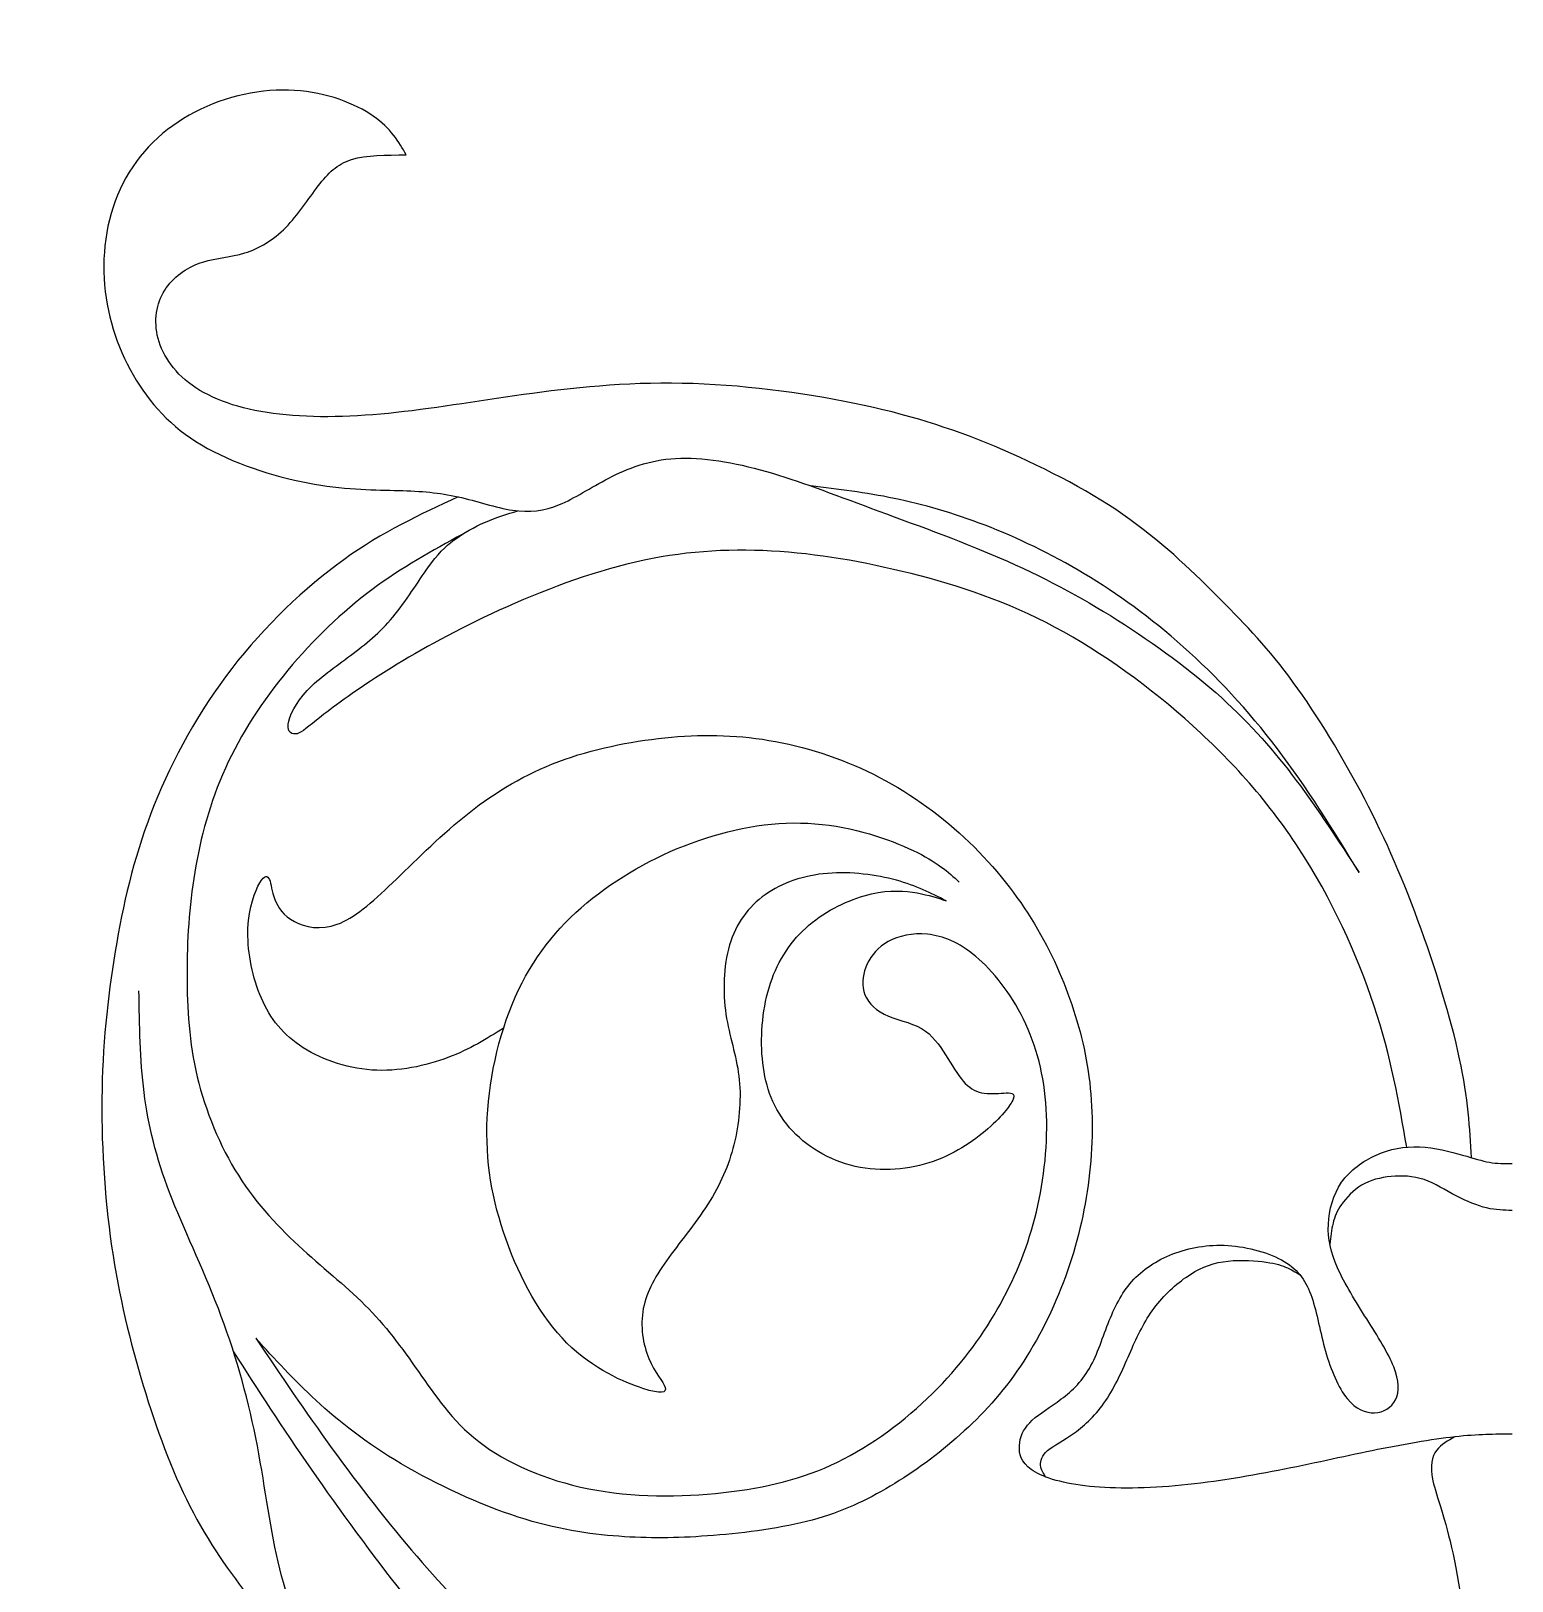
# Model space of a CAD drawing. Extents: x -102 to 99, y -11 to 187.
# Drawn here: x -36.12 to -9.33, y 94.29 to 122.32 of the extents above; entities that cross this region are included whole.
import ezdxf

# ---------------------------------------------------------------- set-up
doc = ezdxf.new("R2010")
doc.units = 0
doc.header["$MEASUREMENT"] = 0
doc.layers.add('LAYER_1', color=7, linetype='CONTINUOUS')

msp = doc.modelspace()

# ---------------------------------------------------------------- linework, layer by layer
at = {"layer": 'LAYER_1'}
for points, knots in [([(-45.3895, 115.8503), (-44.9275, 116.1643), (-44.5117, 116.5525), (-44.2259, 117.0466), (-44.2259, 117.0466), (-43.8451, 117.7048), (-43.6945, 118.5511), (-43.8121, 119.4396), (-43.8121, 119.4396), (-43.9297, 120.3283), (-44.3152, 121.2591), (-44.7665, 122.0254), (-44.7665, 122.0254), (-45.2178, 122.7918), (-45.7351, 123.3936), (-46.4026, 124.0846), (-46.4026, 124.0846), (-47.0702, 124.7757), (-47.8883, 125.5562), (-48.5887, 126.4025), (-48.5887, 126.4025), (-49.2893, 127.2487), (-49.8722, 128.1608), (-50.3189, 128.9506), (-50.3189, 128.9506), (-50.7656, 129.7405), (-51.0758, 130.4081), (-51.325, 131.0334), (-51.325, 131.0334), (-51.5742, 131.6587), (-51.7623, 132.2417), (-51.9503, 132.8247), (-51.9503, 132.8247), (-51.1605, 132.8434), (-50.3706, 132.8623), (-49.7312, 132.8905), (-49.7312, 132.8905), (-49.0918, 132.9187), (-48.6028, 132.9563), (-48.0293, 132.8952), (-48.0293, 132.8952), (-47.4557, 132.834), (-46.7974, 132.6742), (-46.2239, 132.4391), (-46.2239, 132.4391), (-45.6503, 132.2041), (-45.1614, 131.8938), (-44.7618, 131.5552), (-44.7618, 131.5552), (-44.3621, 131.2168), (-44.0519, 130.85), (-43.8167, 130.615), (-43.8167, 130.615), (-43.5817, 130.3799), (-43.4219, 130.2764), (-43.2949, 130.2812), (-43.2949, 130.2812), (-43.168, 130.2858), (-43.074, 130.3987), (-43.0786, 130.5915), (-43.0786, 130.5915), (-43.0833, 130.7842), (-43.1868, 131.0569), (-43.483, 131.433), (-43.483, 131.433), (-43.7791, 131.8091), (-44.2681, 132.2887), (-44.8511, 132.7118), (-44.8511, 132.7118), (-45.434, 133.1349), (-46.1111, 133.5017), (-46.962, 133.8307), (-46.962, 133.8307), (-47.813, 134.1599), (-48.8379, 134.4513), (-49.8628, 134.9497), (-49.8628, 134.9497), (-50.8878, 135.448), (-51.9127, 136.1533), (-52.7448, 136.9807), (-52.7448, 136.9807), (-53.577, 137.8081), (-54.2164, 138.7579), (-54.7523, 139.7733), (-54.7523, 139.7733), (-55.2883, 140.7888), (-55.7208, 141.8702), (-56.0358, 143.0502), (-56.0358, 143.0502), (-56.3508, 144.2303), (-56.5483, 145.5091), (-56.7458, 146.4682), (-56.7458, 146.4682), (-56.9432, 147.4273), (-57.1407, 148.0667), (-57.324, 148.5603), (-57.324, 148.5603), (-57.5074, 149.054), (-57.6767, 149.4019), (-57.8458, 149.7498), (-57.8458, 149.7498), (-57.0372, 149.6276), (-56.2285, 149.5054), (-55.4623, 149.2702), (-55.4623, 149.2702), (-54.6959, 149.0352), (-53.9719, 148.6873), (-53.3466, 148.2359), (-53.3466, 148.2359), (-52.7213, 147.7846), (-52.1947, 147.2298), (-51.8327, 146.7644), (-51.8327, 146.7644), (-51.4707, 146.299), (-51.2733, 145.9228), (-51.0711, 145.6549), (-51.0711, 145.6549), (-50.869, 145.3869), (-50.662, 145.227), (-50.4881, 145.2317), (-50.4881, 145.2317), (-50.3142, 145.2364), (-50.1731, 145.4057), (-50.159, 145.6407), (-50.159, 145.6407), (-50.1449, 145.8758), (-50.2578, 146.1767), (-50.5304, 146.6045), (-50.5304, 146.6045), (-50.8031, 147.0323), (-51.2357, 147.5872), (-51.7951, 148.2924), (-51.7951, 148.2924), (-52.3546, 148.9976), (-53.0411, 149.8533), (-53.6898, 150.7982), (-53.6898, 150.7982), (-54.3386, 151.7432), (-54.9498, 152.7776), (-55.3588, 153.6708), (-55.3588, 153.6708), (-55.7678, 154.5641), (-55.9747, 155.3163), (-56.1017, 156.2331), (-56.1017, 156.2331), (-56.2285, 157.1499), (-56.2756, 158.2312), (-56.1769, 159.2232), (-56.1769, 159.2232), (-56.0782, 160.2152), (-55.8336, 161.1179), (-55.3964, 161.9735), (-55.3964, 161.9735), (-54.9592, 162.8292), (-54.3291, 163.6379), (-53.7932, 164.2585), (-53.7932, 164.2585), (-53.2573, 164.879), (-52.8153, 165.3116), (-52.3734, 165.7441), (-52.3734, 165.7441), (-52.1383, 165.5279), (-51.9033, 165.3116), (-51.6823, 164.9684), (-51.6823, 164.9684), (-51.4614, 164.6252), (-51.2544, 164.155), (-51.1181, 163.7319), (-51.1181, 163.7319), (-50.9818, 163.3088), (-50.9159, 162.9326), (-50.9065, 162.5001), (-50.9065, 162.5001), (-50.8971, 162.0676), (-50.9441, 161.5787), (-50.9301, 161.1884), (-50.9301, 161.1884), (-50.9159, 160.7982), (-50.8407, 160.5067), (-50.7326, 160.375), (-50.7326, 160.375), (-50.6245, 160.2434), (-50.4834, 160.2717), (-50.3519, 160.4832), (-50.3519, 160.4832), (-50.2201, 160.6948), (-50.0979, 161.0897), (-50.0086, 161.5834), (-50.0086, 161.5834), (-49.9193, 162.077), (-49.8628, 162.6694), (-49.5149, 163.4639), (-49.5149, 163.4639), (-49.167, 164.2585), (-48.5276, 165.2552), (-47.8318, 166.0357), (-47.8318, 166.0357), (-47.136, 166.816), (-46.3837, 167.3802), (-45.5093, 167.8362), (-45.5093, 167.8362), (-44.6348, 168.2923), (-43.6381, 168.6402), (-42.5145, 168.7436), (-42.5145, 168.7436), (-41.3909, 168.8471), (-40.1402, 168.706), (-38.9696, 168.4334), (-38.9696, 168.4334), (-37.7989, 168.1607), (-36.7082, 167.7563), (-35.7632, 167.1875), (-35.7632, 167.1875), (-34.8182, 166.6186), (-34.019, 165.8851), (-33.3655, 165.1424), (-33.3655, 165.1424), (-32.7119, 164.3995), (-32.2042, 163.6473), (-31.7811, 162.6835), (-31.7811, 162.6835), (-31.358, 161.7197), (-31.0194, 160.5443), (-30.8643, 159.3784), (-30.8643, 159.3784), (-30.7091, 158.2125), (-30.7374, 157.0559), (-30.9113, 156.0169), (-30.9113, 156.0169), (-31.0852, 154.9778), (-31.405, 154.0563), (-31.8375, 153.2571), (-31.8375, 153.2571), (-32.27, 152.4579), (-32.8155, 151.7808), (-33.4313, 151.1979), (-33.4313, 151.1979), (-34.0472, 150.6149), (-34.7336, 150.1259), (-35.4858, 149.7357), (-35.4858, 149.7357), (-36.2381, 149.3455), (-37.0562, 149.054), (-37.9917, 148.9177), (-37.9917, 148.9177), (-38.9273, 148.7814), (-39.9804, 148.8001), (-40.9301, 148.9647), (-40.9301, 148.9647), (-41.8798, 149.1293), (-42.7261, 149.4395), (-43.5112, 149.8861), (-43.5112, 149.8861), (-44.2963, 150.3328), (-45.0203, 150.9158), (-45.5986, 151.5646), (-45.5986, 151.5646), (-46.1769, 152.2133), (-46.6094, 152.9281), (-46.9526, 153.6897), (-46.9526, 153.6897), (-47.2958, 154.4513), (-47.5497, 155.2599), (-47.6485, 156.0968), (-47.6485, 156.0968), (-47.7472, 156.9336), (-47.6908, 157.7987), (-47.6344, 158.6638)], [0, 0, 0, 0, 0.0147059, 0.0147059, 0.0147059, 0.0147059, 0.0294118, 0.0294118, 0.0294118, 0.0294118, 0.0441176, 0.0441176, 0.0441176, 0.0441176, 0.0588235, 0.0588235, 0.0588235, 0.0588235, 0.0735294, 0.0735294, 0.0735294, 0.0735294, 0.0882353, 0.0882353, 0.0882353, 0.0882353, 0.1029412, 0.1029412, 0.1029412, 0.1029412, 0.1176471, 0.1176471, 0.1176471, 0.1176471, 0.1323529, 0.1323529, 0.1323529, 0.1323529, 0.1470588, 0.1470588, 0.1470588, 0.1470588, 0.1617647, 0.1617647, 0.1617647, 0.1617647, 0.1764706, 0.1764706, 0.1764706, 0.1764706, 0.1911765, 0.1911765, 0.1911765, 0.1911765, 0.2058824, 0.2058824, 0.2058824, 0.2058824, 0.2205882, 0.2205882, 0.2205882, 0.2205882, 0.2352941, 0.2352941, 0.2352941, 0.2352941, 0.25, 0.25, 0.25, 0.25, 0.2647059, 0.2647059, 0.2647059, 0.2647059, 0.2794118, 0.2794118, 0.2794118, 0.2794118, 0.2941176, 0.2941176, 0.2941176, 0.2941176, 0.3088235, 0.3088235, 0.3088235, 0.3088235, 0.3235294, 0.3235294, 0.3235294, 0.3235294, 0.3382353, 0.3382353, 0.3382353, 0.3382353, 0.3529412, 0.3529412, 0.3529412, 0.3529412, 0.3676471, 0.3676471, 0.3676471, 0.3676471, 0.3823529, 0.3823529, 0.3823529, 0.3823529, 0.3970588, 0.3970588, 0.3970588, 0.3970588, 0.4117647, 0.4117647, 0.4117647, 0.4117647, 0.4264706, 0.4264706, 0.4264706, 0.4264706, 0.4411765, 0.4411765, 0.4411765, 0.4411765, 0.4558824, 0.4558824, 0.4558824, 0.4558824, 0.4705882, 0.4705882, 0.4705882, 0.4705882, 0.4852941, 0.4852941, 0.4852941, 0.4852941, 0.5, 0.5, 0.5, 0.5, 0.5147059, 0.5147059, 0.5147059, 0.5147059, 0.5294118, 0.5294118, 0.5294118, 0.5294118, 0.5441176, 0.5441176, 0.5441176, 0.5441176, 0.5588235, 0.5588235, 0.5588235, 0.5588235, 0.5735294, 0.5735294, 0.5735294, 0.5735294, 0.5882353, 0.5882353, 0.5882353, 0.5882353, 0.6029412, 0.6029412, 0.6029412, 0.6029412, 0.6176471, 0.6176471, 0.6176471, 0.6176471, 0.6323529, 0.6323529, 0.6323529, 0.6323529, 0.6470588, 0.6470588, 0.6470588, 0.6470588, 0.6617647, 0.6617647, 0.6617647, 0.6617647, 0.6764706, 0.6764706, 0.6764706, 0.6764706, 0.6911765, 0.6911765, 0.6911765, 0.6911765, 0.7058824, 0.7058824, 0.7058824, 0.7058824, 0.7205882, 0.7205882, 0.7205882, 0.7205882, 0.7352941, 0.7352941, 0.7352941, 0.7352941, 0.75, 0.75, 0.75, 0.75, 0.7647059, 0.7647059, 0.7647059, 0.7647059, 0.7794118, 0.7794118, 0.7794118, 0.7794118, 0.7941176, 0.7941176, 0.7941176, 0.7941176, 0.8088235, 0.8088235, 0.8088235, 0.8088235, 0.8235294, 0.8235294, 0.8235294, 0.8235294, 0.8382353, 0.8382353, 0.8382353, 0.8382353, 0.8529412, 0.8529412, 0.8529412, 0.8529412, 0.8676471, 0.8676471, 0.8676471, 0.8676471, 0.8823529, 0.8823529, 0.8823529, 0.8823529, 0.8970588, 0.8970588, 0.8970588, 0.8970588, 0.9117647, 0.9117647, 0.9117647, 0.9117647, 0.9264706, 0.9264706, 0.9264706, 0.9264706, 0.9411765, 0.9411765, 0.9411765, 0.9411765, 0.9558824, 0.9558824, 0.9558824, 0.9558824, 0.9705882, 0.9705882, 0.9705882, 0.9705882, 1, 1, 1, 1]), ([(-10.0646, 101.9452), (-10.092, 102.4744), (-10.1195, 103.0037), (-10.2766, 103.7337), (-10.2766, 103.7337), (-10.4337, 104.4638), (-10.7204, 105.3946), (-11.0307, 106.2361), (-11.0307, 106.2361), (-11.341, 107.0777), (-11.6748, 107.83), (-12.072, 108.5774), (-12.072, 108.5774), (-12.4694, 109.325), (-12.9301, 110.0679), (-13.3673, 110.6508), (-13.3673, 110.6508), (-13.8046, 111.2338), (-14.2183, 111.657), (-14.6885, 112.1247), (-14.6885, 112.1247), (-15.1586, 112.5925), (-15.6852, 113.1051), (-16.3669, 113.5752), (-16.3669, 113.5752), (-17.0485, 114.0453), (-17.8855, 114.4731), (-18.6917, 114.8093), (-18.6917, 114.8093), (-19.498, 115.1454), (-20.2738, 115.39), (-21.2235, 115.585), (-21.2235, 115.585), (-22.1732, 115.7802), (-23.2968, 115.9259), (-24.3358, 115.947), (-24.3358, 115.947), (-25.3749, 115.9682), (-26.3293, 115.8648), (-27.2085, 115.7426), (-27.2085, 115.7426), (-28.0876, 115.6203), (-28.8916, 115.4792), (-29.6509, 115.4041), (-29.6509, 115.4041), (-30.4101, 115.3288), (-31.1248, 115.3194), (-31.7336, 115.4017), (-31.7336, 115.4017), (-32.3425, 115.484), (-32.8455, 115.6579), (-33.2005, 115.9118), (-33.2005, 115.9118), (-33.5554, 116.1657), (-33.7623, 116.4995), (-33.8305, 116.8192), (-33.8305, 116.8192), (-33.8986, 117.1388), (-33.8281, 117.4445), (-33.6683, 117.6748), (-33.6683, 117.6748), (-33.5084, 117.9052), (-33.2592, 118.0603), (-33.0077, 118.1402), (-33.0077, 118.1402), (-32.7562, 118.2201), (-32.5023, 118.2249), (-32.2461, 118.3048), (-32.2461, 118.3048), (-31.9898, 118.3848), (-31.7312, 118.5399), (-31.5079, 118.7656), (-31.5079, 118.7656), (-31.2847, 118.9913), (-31.0965, 119.2875), (-30.9203, 119.5177), (-30.9203, 119.5177), (-30.744, 119.7481), (-30.5794, 119.9128), (-30.3161, 119.9951), (-30.3161, 119.9951), (-30.0529, 120.0773), (-29.6908, 120.0773), (-29.3288, 120.0773), (-29.3288, 120.0773), (-29.4652, 120.3171), (-29.6015, 120.5569), (-29.9259, 120.7802), (-29.9259, 120.7802), (-30.2502, 121.0034), (-30.7628, 121.2104), (-31.3481, 121.2456), (-31.3481, 121.2456), (-31.9334, 121.2809), (-32.5916, 121.1445), (-33.151, 120.853), (-33.151, 120.853), (-33.7106, 120.5615), (-34.1713, 120.1149), (-34.4534, 119.5625), (-34.4534, 119.5625), (-34.7355, 119.0101), (-34.8389, 118.3519), (-34.7849, 117.7265), (-34.7849, 117.7265), (-34.7308, 117.1013), (-34.5192, 116.5088), (-34.2113, 116.0058), (-34.2113, 116.0058), (-33.9033, 115.5028), (-33.499, 115.089), (-32.9254, 114.7717), (-32.9254, 114.7717), (-32.3519, 114.4544), (-31.609, 114.2333), (-30.9908, 114.1252), (-30.9908, 114.1252), (-30.3725, 114.0172), (-29.8789, 114.0218), (-29.4675, 114.0101), (-29.4675, 114.0101), (-29.0561, 113.9983), (-28.727, 113.9701), (-28.3908, 113.8949), (-28.3908, 113.8949), (-28.0547, 113.8196), (-27.7115, 113.6974), (-27.4059, 113.6528), (-27.4059, 113.6528), (-27.1003, 113.608), (-26.8323, 113.6411), (-26.5573, 113.7538), (-26.5573, 113.7538), (-26.2823, 113.8667), (-26.0002, 114.0594), (-25.664, 114.2333), (-25.664, 114.2333), (-25.3279, 114.4073), (-24.9376, 114.5625), (-24.4557, 114.5907), (-24.4557, 114.5907), (-23.9738, 114.6189), (-23.4002, 114.5202), (-22.8149, 114.3533), (-22.8149, 114.3533), (-22.2296, 114.1864), (-21.6325, 113.9513), (-20.9155, 113.6856), (-20.9155, 113.6856), (-20.1986, 113.42), (-19.3617, 113.1238), (-18.5977, 112.7923), (-18.5977, 112.7923), (-17.8337, 112.4609), (-17.1426, 112.0942), (-16.4657, 111.6663), (-16.4657, 111.6663), (-15.7886, 111.2385), (-15.1257, 110.7496), (-14.585, 110.2629), (-14.585, 110.2629), (-14.0444, 109.7764), (-13.6259, 109.2922), (-13.2311, 108.7656), (-13.2311, 108.7656), (-12.8361, 108.2391), (-12.4647, 107.6701), (-12.0933, 107.1013), (-12.0933, 107.1013), (-12.5681, 107.8723), (-13.043, 108.6433), (-13.5719, 109.3391), (-13.5719, 109.3391), (-14.1008, 110.0349), (-14.6838, 110.6556), (-15.2738, 111.1822), (-15.2738, 111.1822), (-15.8638, 111.7087), (-16.4609, 112.1413), (-17.065, 112.5032), (-17.065, 112.5032), (-17.6692, 112.8653), (-18.2804, 113.1567), (-18.8587, 113.38), (-18.8587, 113.38), (-19.437, 113.6034), (-19.9823, 113.7585), (-20.5029, 113.8659), (-20.5029, 113.8659), (-21.0235, 113.9733), (-21.5194, 114.0329), (-22.0153, 114.0926)], [0, 0, 0, 0, 0.0204082, 0.0204082, 0.0204082, 0.0204082, 0.0408163, 0.0408163, 0.0408163, 0.0408163, 0.0612245, 0.0612245, 0.0612245, 0.0612245, 0.0816327, 0.0816327, 0.0816327, 0.0816327, 0.1020408, 0.1020408, 0.1020408, 0.1020408, 0.122449, 0.122449, 0.122449, 0.122449, 0.1428571, 0.1428571, 0.1428571, 0.1428571, 0.1632653, 0.1632653, 0.1632653, 0.1632653, 0.1836735, 0.1836735, 0.1836735, 0.1836735, 0.2040816, 0.2040816, 0.2040816, 0.2040816, 0.2244898, 0.2244898, 0.2244898, 0.2244898, 0.244898, 0.244898, 0.244898, 0.244898, 0.2653061, 0.2653061, 0.2653061, 0.2653061, 0.2857143, 0.2857143, 0.2857143, 0.2857143, 0.3061224, 0.3061224, 0.3061224, 0.3061224, 0.3265306, 0.3265306, 0.3265306, 0.3265306, 0.3469388, 0.3469388, 0.3469388, 0.3469388, 0.3673469, 0.3673469, 0.3673469, 0.3673469, 0.3877551, 0.3877551, 0.3877551, 0.3877551, 0.4081633, 0.4081633, 0.4081633, 0.4081633, 0.4285714, 0.4285714, 0.4285714, 0.4285714, 0.4489796, 0.4489796, 0.4489796, 0.4489796, 0.4693878, 0.4693878, 0.4693878, 0.4693878, 0.4897959, 0.4897959, 0.4897959, 0.4897959, 0.5102041, 0.5102041, 0.5102041, 0.5102041, 0.5306122, 0.5306122, 0.5306122, 0.5306122, 0.5510204, 0.5510204, 0.5510204, 0.5510204, 0.5714286, 0.5714286, 0.5714286, 0.5714286, 0.5918367, 0.5918367, 0.5918367, 0.5918367, 0.6122449, 0.6122449, 0.6122449, 0.6122449, 0.6326531, 0.6326531, 0.6326531, 0.6326531, 0.6530612, 0.6530612, 0.6530612, 0.6530612, 0.6734694, 0.6734694, 0.6734694, 0.6734694, 0.6938776, 0.6938776, 0.6938776, 0.6938776, 0.7142857, 0.7142857, 0.7142857, 0.7142857, 0.7346939, 0.7346939, 0.7346939, 0.7346939, 0.755102, 0.755102, 0.755102, 0.755102, 0.7755102, 0.7755102, 0.7755102, 0.7755102, 0.7959184, 0.7959184, 0.7959184, 0.7959184, 0.8163265, 0.8163265, 0.8163265, 0.8163265, 0.8367347, 0.8367347, 0.8367347, 0.8367347, 0.8571429, 0.8571429, 0.8571429, 0.8571429, 0.877551, 0.877551, 0.877551, 0.877551, 0.8979592, 0.8979592, 0.8979592, 0.8979592, 0.9183673, 0.9183673, 0.9183673, 0.9183673, 0.9387755, 0.9387755, 0.9387755, 0.9387755, 0.9591837, 0.9591837, 0.9591837, 0.9591837, 1, 1, 1, 1]), ([(-28.3908, 113.8949), (-29.0738, 113.578), (-29.7568, 113.261), (-30.4602, 112.7569), (-30.4602, 112.7569), (-31.1638, 112.2529), (-31.8878, 111.5617), (-32.4849, 110.7884), (-32.4849, 110.7884), (-33.0819, 110.015), (-33.5521, 109.1593), (-33.8859, 108.3248), (-33.8859, 108.3248), (-34.2197, 107.4903), (-34.4172, 106.6769), (-34.5652, 105.833), (-34.5652, 105.833), (-34.7133, 104.9892), (-34.8121, 104.1147), (-34.8309, 103.1815), (-34.8309, 103.1815), (-34.8497, 102.2482), (-34.7886, 101.2562), (-34.6569, 100.3465), (-34.6569, 100.3465), (-34.5253, 99.4367), (-34.3231, 98.6093), (-34.0857, 97.8241), (-34.0857, 97.8241), (-33.8483, 97.039), (-33.5756, 96.2961), (-33.2418, 95.6426), (-33.2418, 95.6426), (-32.908, 94.9891), (-32.5131, 94.4249), (-32.1322, 93.9571), (-32.1322, 93.9571), (-31.7514, 93.4893), (-31.3847, 93.1179), (-31.018, 92.7465), (-31.018, 92.7465), (-31.2531, 93.3483), (-31.4881, 93.9501), (-31.648, 94.6365), (-31.648, 94.6365), (-31.8078, 95.3229), (-31.8925, 96.094), (-32.05, 96.8791), (-32.05, 96.8791), (-32.2075, 97.6642), (-32.4378, 98.4635), (-32.727, 99.2157), (-32.727, 99.2157), (-33.0161, 99.968), (-33.364, 100.6732), (-33.6085, 101.3126), (-33.6085, 101.3126), (-33.853, 101.952), (-33.9941, 102.5256), (-34.0692, 103.1226), (-34.0692, 103.1226), (-34.1445, 103.7197), (-34.1539, 104.3403), (-34.1632, 104.9609)], [0, 0, 0, 0, 0.0588235, 0.0588235, 0.0588235, 0.0588235, 0.1176471, 0.1176471, 0.1176471, 0.1176471, 0.1764706, 0.1764706, 0.1764706, 0.1764706, 0.2352941, 0.2352941, 0.2352941, 0.2352941, 0.2941176, 0.2941176, 0.2941176, 0.2941176, 0.3529412, 0.3529412, 0.3529412, 0.3529412, 0.4117647, 0.4117647, 0.4117647, 0.4117647, 0.4705882, 0.4705882, 0.4705882, 0.4705882, 0.5294118, 0.5294118, 0.5294118, 0.5294118, 0.5882353, 0.5882353, 0.5882353, 0.5882353, 0.6470588, 0.6470588, 0.6470588, 0.6470588, 0.7058824, 0.7058824, 0.7058824, 0.7058824, 0.7647059, 0.7647059, 0.7647059, 0.7647059, 0.8235294, 0.8235294, 0.8235294, 0.8235294, 0.8823529, 0.8823529, 0.8823529, 0.8823529, 1, 1, 1, 1]), ([(-11.2328, 102.1351), (-11.3739, 102.949), (-11.515, 103.7628), (-11.8206, 104.6845), (-11.8206, 104.6845), (-12.1262, 105.6062), (-12.5964, 106.6358), (-13.1817, 107.5337), (-13.1817, 107.5337), (-13.767, 108.4317), (-14.4675, 109.1981), (-15.248, 109.8845), (-15.248, 109.8845), (-16.0284, 110.5708), (-16.8888, 111.1774), (-17.7561, 111.6193), (-17.7561, 111.6193), (-18.6236, 112.0612), (-19.4981, 112.3386), (-20.3561, 112.5455), (-20.3561, 112.5455), (-21.2141, 112.7523), (-22.0557, 112.8887), (-22.8783, 112.9217), (-22.8783, 112.9217), (-23.7011, 112.9546), (-24.5051, 112.884), (-25.3395, 112.6772), (-25.3395, 112.6772), (-26.1741, 112.4703), (-27.0392, 112.1271), (-27.789, 111.7768), (-27.789, 111.7768), (-28.5389, 111.4265), (-29.1737, 111.0692), (-29.6932, 110.7425), (-29.6932, 110.7425), (-30.2127, 110.4158), (-30.617, 110.1196), (-30.8661, 109.9245), (-30.8661, 109.9245), (-31.1153, 109.7293), (-31.2094, 109.6353), (-31.3011, 109.6118), (-31.3011, 109.6118), (-31.3927, 109.5883), (-31.482, 109.6353), (-31.4656, 109.781), (-31.4656, 109.781), (-31.4492, 109.9268), (-31.3269, 110.1713), (-31.1177, 110.3946), (-31.1177, 110.3946), (-30.9085, 110.6179), (-30.6122, 110.8201), (-30.3373, 111.0246), (-30.3373, 111.0246), (-30.0622, 111.2291), (-29.8083, 111.436), (-29.5709, 111.7204), (-29.5709, 111.7204), (-29.3335, 112.0048), (-29.1124, 112.3669), (-28.9362, 112.6137), (-28.9362, 112.6137), (-28.76, 112.8605), (-28.6283, 112.9921), (-28.462, 113.115), (-28.462, 113.115), (-28.2956, 113.2379), (-28.0946, 113.3519), (-27.8965, 113.438), (-27.8965, 113.438), (-27.6984, 113.5242), (-27.5031, 113.5826), (-27.3078, 113.641)], [0, 0, 0, 0, 0.05, 0.05, 0.05, 0.05, 0.1, 0.1, 0.1, 0.1, 0.15, 0.15, 0.15, 0.15, 0.2, 0.2, 0.2, 0.2, 0.25, 0.25, 0.25, 0.25, 0.3, 0.3, 0.3, 0.3, 0.35, 0.35, 0.35, 0.35, 0.4, 0.4, 0.4, 0.4, 0.45, 0.45, 0.45, 0.45, 0.5, 0.5, 0.5, 0.5, 0.55, 0.55, 0.55, 0.55, 0.6, 0.6, 0.6, 0.6, 0.65, 0.65, 0.65, 0.65, 0.7, 0.7, 0.7, 0.7, 0.75, 0.75, 0.75, 0.75, 0.8, 0.8, 0.8, 0.8, 0.85, 0.85, 0.85, 0.85, 0.9, 0.9, 0.9, 0.9, 1, 1, 1, 1]), ([(-28.3075, 113.2204), (-28.8585, 112.919), (-29.4095, 112.6176), (-29.9483, 112.2153), (-29.9483, 112.2153), (-30.4871, 111.8132), (-31.0136, 111.31), (-31.472, 110.7577), (-31.472, 110.7577), (-31.9304, 110.2052), (-32.3206, 109.6035), (-32.6004, 108.9852), (-32.6004, 108.9852), (-32.8801, 108.3669), (-33.0494, 107.7323), (-33.1528, 107.107), (-33.1528, 107.107), (-33.2563, 106.4817), (-33.2939, 105.8658), (-33.2939, 105.2523), (-33.2939, 105.2523), (-33.2939, 104.6387), (-33.2563, 104.0275), (-33.1082, 103.4069), (-33.1082, 103.4069), (-32.9601, 102.7864), (-32.7014, 102.1564), (-32.3653, 101.6251), (-32.3653, 101.6251), (-32.0291, 101.0939), (-31.6153, 100.6612), (-31.1993, 100.2828), (-31.1993, 100.2828), (-30.7832, 99.9044), (-30.3648, 99.5799), (-30.0075, 99.2109), (-30.0075, 99.2109), (-29.6502, 98.8418), (-29.3539, 98.4281), (-29.0508, 97.9956), (-29.0508, 97.9956), (-28.7475, 97.5631), (-28.4372, 97.1117), (-27.9201, 96.7379), (-27.9201, 96.7379), (-27.4029, 96.3642), (-26.6788, 96.0679), (-25.8796, 95.9292), (-25.8796, 95.9292), (-25.0804, 95.7906), (-24.2059, 95.8093), (-23.4443, 95.9057), (-23.4443, 95.9057), (-22.6827, 96.0021), (-22.0339, 96.1761), (-21.4133, 96.4958), (-21.4133, 96.4958), (-20.7927, 96.8155), (-20.2003, 97.2809), (-19.7207, 97.7699), (-19.7207, 97.7699), (-19.2411, 98.2588), (-18.8745, 98.7713), (-18.583, 99.2978), (-18.583, 99.2978), (-18.2915, 99.8244), (-18.0752, 100.3651), (-17.9318, 100.9645), (-17.9318, 100.9645), (-17.7884, 101.5639), (-17.7178, 102.2222), (-17.7532, 102.824), (-17.7532, 102.824), (-17.7884, 103.4258), (-17.9294, 103.9711), (-18.1622, 104.4459), (-18.1622, 104.4459), (-18.3949, 104.9208), (-18.7193, 105.3251), (-19.0272, 105.5836), (-19.0272, 105.5836), (-19.3352, 105.8423), (-19.6267, 105.9552), (-19.8994, 105.9833), (-19.8994, 105.9833), (-20.1721, 106.0115), (-20.4259, 105.9552), (-20.6116, 105.854), (-20.6116, 105.854), (-20.7973, 105.753), (-20.9149, 105.6072), (-20.9901, 105.4474), (-20.9901, 105.4474), (-21.0653, 105.2875), (-21.0983, 105.1136), (-21.0537, 104.9514), (-21.0537, 104.9514), (-21.0089, 104.7892), (-20.8866, 104.6387), (-20.6869, 104.54), (-20.6869, 104.54), (-20.4871, 104.4413), (-20.2097, 104.3942), (-20.0099, 104.2791), (-20.0099, 104.2791), (-19.8101, 104.1639), (-19.6878, 103.9805), (-19.575, 103.8019), (-19.575, 103.8019), (-19.4622, 103.6232), (-19.3588, 103.4492), (-19.2553, 103.3294), (-19.2553, 103.3294), (-19.1519, 103.2095), (-19.0484, 103.1437), (-18.9215, 103.1178), (-18.9215, 103.1178), (-18.7946, 103.0919), (-18.6441, 103.1061), (-18.5219, 103.1131), (-18.5219, 103.1131), (-18.3996, 103.1202), (-18.3055, 103.1202), (-18.3502, 103.0049), (-18.3502, 103.0049), (-18.3949, 102.8898), (-18.5783, 102.6594), (-18.858, 102.4244), (-18.858, 102.4244), (-19.1377, 102.1892), (-19.5139, 101.9494), (-19.9605, 101.8249), (-19.9605, 101.8249), (-20.4071, 101.7004), (-20.9243, 101.6909), (-21.3826, 101.8319), (-21.3826, 101.8319), (-21.8411, 101.973), (-22.2407, 102.2645), (-22.4969, 102.6147), (-22.4969, 102.6147), (-22.7531, 102.965), (-22.866, 103.3741), (-22.8942, 103.823), (-22.8942, 103.823), (-22.9224, 104.272), (-22.8659, 104.761), (-22.7132, 105.177), (-22.7132, 105.177), (-22.5604, 105.5931), (-22.3112, 105.9363), (-21.9844, 106.1973), (-21.9844, 106.1973), (-21.6577, 106.4582), (-21.2534, 106.6369), (-20.9149, 106.7145), (-20.9149, 106.7145), (-20.5764, 106.792), (-20.3037, 106.7685), (-20.0898, 106.7309), (-20.0898, 106.7309), (-19.8759, 106.6933), (-19.7207, 106.6415), (-19.5656, 106.5898), (-19.5656, 106.5898), (-19.8335, 106.7262), (-20.1016, 106.8625), (-20.4635, 106.9612), (-20.4635, 106.9612), (-20.8255, 107.06), (-21.2816, 107.1211), (-21.7071, 107.0858), (-21.7071, 107.0858), (-22.1325, 107.0506), (-22.5276, 106.919), (-22.8355, 106.7003), (-22.8355, 106.7003), (-23.1434, 106.4817), (-23.3644, 106.1761), (-23.4795, 105.7906), (-23.4795, 105.7906), (-23.5947, 105.4051), (-23.6041, 104.9396), (-23.5454, 104.5377), (-23.5454, 104.5377), (-23.4866, 104.1357), (-23.3596, 103.7972), (-23.3126, 103.421), (-23.3126, 103.421), (-23.2656, 103.0449), (-23.2986, 102.6311), (-23.3855, 102.2504), (-23.3855, 102.2504), (-23.4725, 101.8695), (-23.6135, 101.5216), (-23.8321, 101.169), (-23.8321, 101.169), (-24.0508, 100.8165), (-24.347, 100.4591), (-24.5796, 100.1371), (-24.5796, 100.1371), (-24.8124, 99.8151), (-24.9817, 99.5282), (-25.0405, 99.2156), (-25.0405, 99.2156), (-25.0992, 98.903), (-25.0474, 98.5644), (-24.9417, 98.3105), (-24.9417, 98.3105), (-24.8359, 98.0567), (-24.676, 97.8874), (-24.6455, 97.7887), (-24.6455, 97.7887), (-24.615, 97.69), (-24.7136, 97.6618), (-25.0474, 97.7699), (-25.0474, 97.7699), (-25.3812, 97.878), (-25.9502, 98.1225), (-26.4226, 98.5927), (-26.4226, 98.5927), (-26.8951, 99.0628), (-27.2713, 99.7586), (-27.5227, 100.4638), (-27.5227, 100.4638), (-27.7743, 101.169), (-27.9013, 101.8837), (-27.8637, 102.6641), (-27.8637, 102.6641), (-27.8261, 103.4445), (-27.6239, 104.2908), (-27.2972, 104.9772), (-27.2972, 104.9772), (-26.9704, 105.6636), (-26.519, 106.1902), (-25.9596, 106.6345), (-25.9596, 106.6345), (-25.4001, 107.0788), (-24.7325, 107.4408), (-24.0391, 107.6806), (-24.0391, 107.6806), (-23.3456, 107.9204), (-22.6262, 108.0379), (-21.9375, 107.9839), (-21.9375, 107.9839), (-21.2487, 107.9298), (-20.5905, 107.7041), (-20.1604, 107.4995), (-20.1604, 107.4995), (-19.7302, 107.295), (-19.5279, 107.1116), (-19.3258, 106.9283)], [0, 0, 0, 0, 0.015625, 0.015625, 0.015625, 0.015625, 0.03125, 0.03125, 0.03125, 0.03125, 0.046875, 0.046875, 0.046875, 0.046875, 0.0625, 0.0625, 0.0625, 0.0625, 0.078125, 0.078125, 0.078125, 0.078125, 0.09375, 0.09375, 0.09375, 0.09375, 0.109375, 0.109375, 0.109375, 0.109375, 0.125, 0.125, 0.125, 0.125, 0.140625, 0.140625, 0.140625, 0.140625, 0.15625, 0.15625, 0.15625, 0.15625, 0.171875, 0.171875, 0.171875, 0.171875, 0.1875, 0.1875, 0.1875, 0.1875, 0.203125, 0.203125, 0.203125, 0.203125, 0.21875, 0.21875, 0.21875, 0.21875, 0.234375, 0.234375, 0.234375, 0.234375, 0.25, 0.25, 0.25, 0.25, 0.265625, 0.265625, 0.265625, 0.265625, 0.28125, 0.28125, 0.28125, 0.28125, 0.296875, 0.296875, 0.296875, 0.296875, 0.3125, 0.3125, 0.3125, 0.3125, 0.328125, 0.328125, 0.328125, 0.328125, 0.34375, 0.34375, 0.34375, 0.34375, 0.359375, 0.359375, 0.359375, 0.359375, 0.375, 0.375, 0.375, 0.375, 0.390625, 0.390625, 0.390625, 0.390625, 0.40625, 0.40625, 0.40625, 0.40625, 0.421875, 0.421875, 0.421875, 0.421875, 0.4375, 0.4375, 0.4375, 0.4375, 0.453125, 0.453125, 0.453125, 0.453125, 0.46875, 0.46875, 0.46875, 0.46875, 0.484375, 0.484375, 0.484375, 0.484375, 0.5, 0.5, 0.5, 0.5, 0.515625, 0.515625, 0.515625, 0.515625, 0.53125, 0.53125, 0.53125, 0.53125, 0.546875, 0.546875, 0.546875, 0.546875, 0.5625, 0.5625, 0.5625, 0.5625, 0.578125, 0.578125, 0.578125, 0.578125, 0.59375, 0.59375, 0.59375, 0.59375, 0.609375, 0.609375, 0.609375, 0.609375, 0.625, 0.625, 0.625, 0.625, 0.640625, 0.640625, 0.640625, 0.640625, 0.65625, 0.65625, 0.65625, 0.65625, 0.671875, 0.671875, 0.671875, 0.671875, 0.6875, 0.6875, 0.6875, 0.6875, 0.703125, 0.703125, 0.703125, 0.703125, 0.71875, 0.71875, 0.71875, 0.71875, 0.734375, 0.734375, 0.734375, 0.734375, 0.75, 0.75, 0.75, 0.75, 0.765625, 0.765625, 0.765625, 0.765625, 0.78125, 0.78125, 0.78125, 0.78125, 0.796875, 0.796875, 0.796875, 0.796875, 0.8125, 0.8125, 0.8125, 0.8125, 0.828125, 0.828125, 0.828125, 0.828125, 0.84375, 0.84375, 0.84375, 0.84375, 0.859375, 0.859375, 0.859375, 0.859375, 0.875, 0.875, 0.875, 0.875, 0.890625, 0.890625, 0.890625, 0.890625, 0.90625, 0.90625, 0.90625, 0.90625, 0.921875, 0.921875, 0.921875, 0.921875, 0.9375, 0.9375, 0.9375, 0.9375, 0.953125, 0.953125, 0.953125, 0.953125, 0.96875, 0.96875, 0.96875, 0.96875, 1, 1, 1, 1]), ([(-27.5677, 104.2879), (-27.8716, 104.0961), (-28.1756, 103.9044), (-28.5743, 103.7544), (-28.5743, 103.7544), (-28.9732, 103.6044), (-29.4669, 103.4962), (-29.9511, 103.5292), (-29.9511, 103.5292), (-30.4353, 103.5621), (-30.9102, 103.736), (-31.2581, 103.9758), (-31.2581, 103.9758), (-31.606, 104.2156), (-31.8269, 104.5212), (-31.9774, 104.8973), (-31.9774, 104.8973), (-32.1279, 105.2734), (-32.2078, 105.72), (-32.1913, 106.0938), (-32.1913, 106.0938), (-32.1748, 106.4675), (-32.0621, 106.7685), (-31.9774, 106.9142), (-31.9774, 106.9142), (-31.8928, 107.06), (-31.8364, 107.0506), (-31.8035, 106.9753), (-31.8035, 106.9753), (-31.7706, 106.9001), (-31.7611, 106.7591), (-31.7048, 106.6133), (-31.7048, 106.6133), (-31.6484, 106.4676), (-31.5449, 106.3171), (-31.3522, 106.2137), (-31.3522, 106.2137), (-31.1594, 106.1103), (-30.8772, 106.0538), (-30.5764, 106.1643), (-30.5764, 106.1643), (-30.2755, 106.2748), (-29.9557, 106.5522), (-29.5774, 106.9142), (-29.5774, 106.9142), (-29.1989, 107.2762), (-28.7616, 107.7229), (-28.2821, 108.1107), (-28.2821, 108.1107), (-27.8025, 108.4986), (-27.2806, 108.8277), (-26.6836, 109.0651), (-26.6836, 109.0651), (-26.0866, 109.3025), (-25.4142, 109.4483), (-24.7725, 109.5235), (-24.7725, 109.5235), (-24.1307, 109.5987), (-23.5195, 109.6035), (-22.8872, 109.5094), (-22.8872, 109.5094), (-22.2548, 109.4154), (-21.6013, 109.2226), (-20.9924, 108.9335), (-20.9924, 108.9335), (-20.3836, 108.6444), (-19.8194, 108.2588), (-19.3282, 107.8169), (-19.3282, 107.8169), (-18.8369, 107.3749), (-18.4184, 106.8766), (-18.087, 106.3665), (-18.087, 106.3665), (-17.7555, 105.8564), (-17.5111, 105.3345), (-17.3254, 104.8103), (-17.3254, 104.8103), (-17.1396, 104.2861), (-17.0127, 103.7596), (-16.9562, 103.1977), (-16.9562, 103.1977), (-16.8998, 102.6359), (-16.9139, 102.0388), (-16.9962, 101.4441), (-16.9962, 101.4441), (-17.0785, 100.8493), (-17.229, 100.257), (-17.4476, 99.6834), (-17.4476, 99.6834), (-17.6662, 99.1098), (-17.953, 98.555), (-18.2821, 98.0825), (-18.2821, 98.0825), (-18.6112, 97.61), (-18.9826, 97.2198), (-19.3846, 96.8696), (-19.3846, 96.8696), (-19.7866, 96.5193), (-20.2191, 96.209), (-20.6563, 95.9551), (-20.6563, 95.9551), (-21.0936, 95.7012), (-21.5355, 95.5038), (-22.0879, 95.365), (-22.0879, 95.365), (-22.6403, 95.2264), (-23.3033, 95.1465), (-23.8792, 95.1042), (-23.8792, 95.1042), (-24.4551, 95.0619), (-24.9441, 95.0571), (-25.4847, 95.0971), (-25.4847, 95.0971), (-26.0253, 95.137), (-26.6178, 95.2217), (-27.3065, 95.445), (-27.3065, 95.445), (-27.9953, 95.6684), (-28.7805, 96.0304), (-29.4175, 96.4065), (-29.4175, 96.4065), (-30.0545, 96.7826), (-30.5435, 97.1728), (-30.9572, 97.5536), (-30.9572, 97.5536), (-31.3709, 97.9344), (-31.7094, 98.3059), (-32.0479, 98.6773), (-32.0479, 98.6773), (-31.6013, 98.0144), (-31.1547, 97.3515), (-30.6657, 96.6792), (-30.6657, 96.6792), (-30.1768, 96.0068), (-29.6455, 95.3251), (-29.1377, 94.7351), (-29.1377, 94.7351), (-28.63, 94.1451), (-28.1458, 93.6467), (-27.6639, 93.1628), (-27.6639, 93.1628), (-27.1819, 92.6788), (-26.7023, 92.2092), (-26.2227, 91.7397)], [0, 0, 0, 0, 0.027027, 0.027027, 0.027027, 0.027027, 0.0540541, 0.0540541, 0.0540541, 0.0540541, 0.0810811, 0.0810811, 0.0810811, 0.0810811, 0.1081081, 0.1081081, 0.1081081, 0.1081081, 0.1351351, 0.1351351, 0.1351351, 0.1351351, 0.1621622, 0.1621622, 0.1621622, 0.1621622, 0.1891892, 0.1891892, 0.1891892, 0.1891892, 0.2162162, 0.2162162, 0.2162162, 0.2162162, 0.2432432, 0.2432432, 0.2432432, 0.2432432, 0.2702703, 0.2702703, 0.2702703, 0.2702703, 0.2972973, 0.2972973, 0.2972973, 0.2972973, 0.3243243, 0.3243243, 0.3243243, 0.3243243, 0.3513514, 0.3513514, 0.3513514, 0.3513514, 0.3783784, 0.3783784, 0.3783784, 0.3783784, 0.4054054, 0.4054054, 0.4054054, 0.4054054, 0.4324324, 0.4324324, 0.4324324, 0.4324324, 0.4594595, 0.4594595, 0.4594595, 0.4594595, 0.4864865, 0.4864865, 0.4864865, 0.4864865, 0.5135135, 0.5135135, 0.5135135, 0.5135135, 0.5405405, 0.5405405, 0.5405405, 0.5405405, 0.5675676, 0.5675676, 0.5675676, 0.5675676, 0.5945946, 0.5945946, 0.5945946, 0.5945946, 0.6216216, 0.6216216, 0.6216216, 0.6216216, 0.6486486, 0.6486486, 0.6486486, 0.6486486, 0.6756757, 0.6756757, 0.6756757, 0.6756757, 0.7027027, 0.7027027, 0.7027027, 0.7027027, 0.7297297, 0.7297297, 0.7297297, 0.7297297, 0.7567568, 0.7567568, 0.7567568, 0.7567568, 0.7837838, 0.7837838, 0.7837838, 0.7837838, 0.8108108, 0.8108108, 0.8108108, 0.8108108, 0.8378378, 0.8378378, 0.8378378, 0.8378378, 0.8648649, 0.8648649, 0.8648649, 0.8648649, 0.8918919, 0.8918919, 0.8918919, 0.8918919, 0.9189189, 0.9189189, 0.9189189, 0.9189189, 0.9459459, 0.9459459, 0.9459459, 0.9459459, 1, 1, 1, 1]), ([(-9.329, 96.9426), (-9.6345, 96.9426), (-9.9401, 96.9426), (-10.3609, 96.8957), (-10.3609, 96.8957), (-10.7817, 96.8486), (-11.3176, 96.7546), (-11.8606, 96.6441), (-11.8606, 96.6441), (-12.4036, 96.5337), (-12.9538, 96.4066), (-13.5555, 96.2892), (-13.5555, 96.2892), (-14.1573, 96.1717), (-14.8108, 96.0635), (-15.422, 96.0094), (-15.422, 96.0094), (-16.0332, 95.9554), (-16.602, 95.9554), (-17.0534, 96.0094), (-17.0534, 96.0094), (-17.5047, 96.0635), (-17.8386, 96.1717), (-18.0242, 96.3033), (-18.0242, 96.3033), (-18.2099, 96.4349), (-18.2475, 96.59), (-18.2382, 96.7381), (-18.2382, 96.7381), (-18.2288, 96.8862), (-18.1723, 97.0273), (-18.0525, 97.1518), (-18.0525, 97.1518), (-17.9326, 97.2764), (-17.7492, 97.3846), (-17.5541, 97.5256), (-17.5541, 97.5256), (-17.3591, 97.6667), (-17.1521, 97.8406), (-16.9994, 98.0874), (-16.9994, 98.0874), (-16.8465, 98.3343), (-16.7478, 98.654), (-16.635, 98.9431), (-16.635, 98.9431), (-16.5221, 99.2322), (-16.3952, 99.4909), (-16.2048, 99.7048), (-16.2048, 99.7048), (-16.0144, 99.9187), (-15.7605, 100.088), (-15.4643, 100.2031), (-15.4643, 100.2031), (-15.1682, 100.3183), (-14.8296, 100.3794), (-14.4653, 100.3559), (-14.4653, 100.3559), (-14.1009, 100.3324), (-13.7107, 100.2242), (-13.4474, 100.0668), (-13.4474, 100.0668), (-13.1841, 99.9092), (-13.0478, 99.7024), (-12.9514, 99.4203), (-12.9514, 99.4203), (-12.855, 99.1382), (-12.7986, 98.7809), (-12.7022, 98.4424), (-12.7022, 98.4424), (-12.6058, 98.1039), (-12.4695, 97.7842), (-12.312, 97.5891), (-12.312, 97.5891), (-12.1545, 97.394), (-11.9758, 97.3235), (-11.8136, 97.3304), (-11.8136, 97.3304), (-11.6515, 97.3376), (-11.5057, 97.4222), (-11.4352, 97.5656), (-11.4352, 97.5656), (-11.3647, 97.709), (-11.3694, 97.9112), (-11.468, 98.1627), (-11.468, 98.1627), (-11.5668, 98.4142), (-11.7596, 98.7151), (-11.957, 99.0277), (-11.957, 99.0277), (-12.1545, 99.3404), (-12.3567, 99.6648), (-12.4836, 99.9492), (-12.4836, 99.9492), (-12.6105, 100.2336), (-12.6623, 100.4782), (-12.6505, 100.7391), (-12.6505, 100.7391), (-12.6388, 101), (-12.5635, 101.2774), (-12.4107, 101.4983), (-12.4107, 101.4983), (-12.2579, 101.7193), (-12.0275, 101.8839), (-11.7831, 101.992), (-11.7831, 101.992), (-11.5386, 102.1001), (-11.28, 102.1519), (-11.005, 102.1401), (-11.005, 102.1401), (-10.7299, 102.1283), (-10.4384, 102.0531), (-10.2245, 101.992), (-10.2245, 101.992), (-10.0106, 101.9309), (-9.8743, 101.8839), (-9.738, 101.8603), (-9.738, 101.8603), (-9.6017, 101.8368), (-9.4653, 101.8368), (-9.329, 101.8368)], [0, 0, 0, 0, 0.0322581, 0.0322581, 0.0322581, 0.0322581, 0.0645161, 0.0645161, 0.0645161, 0.0645161, 0.0967742, 0.0967742, 0.0967742, 0.0967742, 0.1290323, 0.1290323, 0.1290323, 0.1290323, 0.1612903, 0.1612903, 0.1612903, 0.1612903, 0.1935484, 0.1935484, 0.1935484, 0.1935484, 0.2258065, 0.2258065, 0.2258065, 0.2258065, 0.2580645, 0.2580645, 0.2580645, 0.2580645, 0.2903226, 0.2903226, 0.2903226, 0.2903226, 0.3225806, 0.3225806, 0.3225806, 0.3225806, 0.3548387, 0.3548387, 0.3548387, 0.3548387, 0.3870968, 0.3870968, 0.3870968, 0.3870968, 0.4193548, 0.4193548, 0.4193548, 0.4193548, 0.4516129, 0.4516129, 0.4516129, 0.4516129, 0.483871, 0.483871, 0.483871, 0.483871, 0.516129, 0.516129, 0.516129, 0.516129, 0.5483871, 0.5483871, 0.5483871, 0.5483871, 0.5806452, 0.5806452, 0.5806452, 0.5806452, 0.6129032, 0.6129032, 0.6129032, 0.6129032, 0.6451613, 0.6451613, 0.6451613, 0.6451613, 0.6774194, 0.6774194, 0.6774194, 0.6774194, 0.7096774, 0.7096774, 0.7096774, 0.7096774, 0.7419355, 0.7419355, 0.7419355, 0.7419355, 0.7741935, 0.7741935, 0.7741935, 0.7741935, 0.8064516, 0.8064516, 0.8064516, 0.8064516, 0.8387097, 0.8387097, 0.8387097, 0.8387097, 0.8709677, 0.8709677, 0.8709677, 0.8709677, 0.9032258, 0.9032258, 0.9032258, 0.9032258, 0.9354839, 0.9354839, 0.9354839, 0.9354839, 1, 1, 1, 1]), ([(-9.329, 100.9906), (-9.4747, 100.9929), (-9.6204, 100.9953), (-9.7885, 101.0352), (-9.7885, 101.0352), (-9.9565, 101.0752), (-10.147, 101.1528), (-10.3386, 101.2539), (-10.3386, 101.2539), (-10.5301, 101.3549), (-10.7229, 101.4796), (-10.9204, 101.5465), (-10.9204, 101.5465), (-11.1178, 101.6135), (-11.32, 101.623), (-11.5139, 101.6042), (-11.5139, 101.6042), (-11.7078, 101.5854), (-11.8936, 101.5383), (-12.0487, 101.4466), (-12.0487, 101.4466), (-12.2038, 101.3549), (-12.3285, 101.2186), (-12.4119, 101.0987), (-12.4119, 101.0987), (-12.4953, 100.9788), (-12.5377, 100.8754), (-12.5663, 100.7587), (-12.5663, 100.7587), (-12.595, 100.6421), (-12.61, 100.5121), (-12.625, 100.3822)], [0, 0, 0, 0, 0.1111111, 0.1111111, 0.1111111, 0.1111111, 0.2222222, 0.2222222, 0.2222222, 0.2222222, 0.3333333, 0.3333333, 0.3333333, 0.3333333, 0.4444444, 0.4444444, 0.4444444, 0.4444444, 0.5555556, 0.5555556, 0.5555556, 0.5555556, 0.6666667, 0.6666667, 0.6666667, 0.6666667, 0.7777778, 0.7777778, 0.7777778, 0.7777778, 1, 1, 1, 1]), ([(-17.7599, 96.1688), (-17.8033, 96.2339), (-17.8468, 96.2992), (-17.8544, 96.38), (-17.8544, 96.38), (-17.862, 96.4608), (-17.8337, 96.5572), (-17.728, 96.6488), (-17.728, 96.6488), (-17.6222, 96.7405), (-17.4389, 96.8276), (-17.2449, 96.9674), (-17.2449, 96.9674), (-17.0511, 97.1073), (-16.8464, 97.3), (-16.6773, 97.5504), (-16.6773, 97.5504), (-16.508, 97.8007), (-16.374, 98.1087), (-16.2482, 98.3931), (-16.2482, 98.3931), (-16.1224, 98.6775), (-16.0049, 98.9385), (-15.8357, 99.1759), (-15.8357, 99.1759), (-15.6664, 99.4133), (-15.4454, 99.6272), (-15.228, 99.78), (-15.228, 99.78), (-15.0106, 99.9328), (-14.7966, 100.0245), (-14.5546, 100.0633), (-14.5546, 100.0633), (-14.3124, 100.1022), (-14.0421, 100.088), (-13.8458, 100.0645), (-13.8458, 100.0645), (-13.6495, 100.041), (-13.5272, 100.0081), (-13.4256, 99.9662), (-13.4256, 99.9662), (-13.324, 99.9243), (-13.2429, 99.8735), (-13.1619, 99.8227)], [0, 0, 0, 0, 0.0833333, 0.0833333, 0.0833333, 0.0833333, 0.1666667, 0.1666667, 0.1666667, 0.1666667, 0.25, 0.25, 0.25, 0.25, 0.3333333, 0.3333333, 0.3333333, 0.3333333, 0.4166667, 0.4166667, 0.4166667, 0.4166667, 0.5, 0.5, 0.5, 0.5, 0.5833333, 0.5833333, 0.5833333, 0.5833333, 0.6666667, 0.6666667, 0.6666667, 0.6666667, 0.75, 0.75, 0.75, 0.75, 0.8333333, 0.8333333, 0.8333333, 0.8333333, 1, 1, 1, 1]), ([(-32.4516, 98.4303), (-32.0116, 97.7463), (-31.5714, 97.0623), (-31.0504, 96.3113), (-31.0504, 96.3113), (-30.5294, 95.5603), (-29.9276, 94.7422), (-29.4011, 94.0723), (-29.4011, 94.0723), (-28.8745, 93.4023), (-28.4232, 92.8804), (-28.0126, 92.4228), (-28.0126, 92.4228), (-27.602, 91.9653), (-27.2322, 91.5719), (-26.8623, 91.1786)], [0, 0, 0, 0, 0.2, 0.2, 0.2, 0.2, 0.4, 0.4, 0.4, 0.4, 0.6, 0.6, 0.6, 0.6, 1, 1, 1, 1]), ([(-10.3609, 96.8957), (-10.4858, 96.8279), (-10.6109, 96.76), (-10.6945, 96.6486), (-10.6945, 96.6486), (-10.7782, 96.5371), (-10.8205, 96.382), (-10.7593, 96.1023), (-10.7593, 96.1023), (-10.6982, 95.8225), (-10.5336, 95.4182), (-10.395, 94.7764), (-10.395, 94.7764), (-10.2563, 94.1347), (-10.1434, 93.2555), (-10.0471, 92.24), (-10.0471, 92.24), (-9.9507, 91.2245), (-9.8708, 90.0726), (-9.8692, 89.1934), (-9.8692, 89.1934), (-9.8675, 88.3141), (-9.9444, 87.7073), (-10.0211, 87.1007)], [0, 0, 0, 0, 0.1428571, 0.1428571, 0.1428571, 0.1428571, 0.2857143, 0.2857143, 0.2857143, 0.2857143, 0.4285714, 0.4285714, 0.4285714, 0.4285714, 0.5714286, 0.5714286, 0.5714286, 0.5714286, 0.7142857, 0.7142857, 0.7142857, 0.7142857, 1, 1, 1, 1])]:
    msp.add_open_spline(points, degree=3, knots=knots, dxfattribs=at)

doc.saveas('drawing.dxf')
